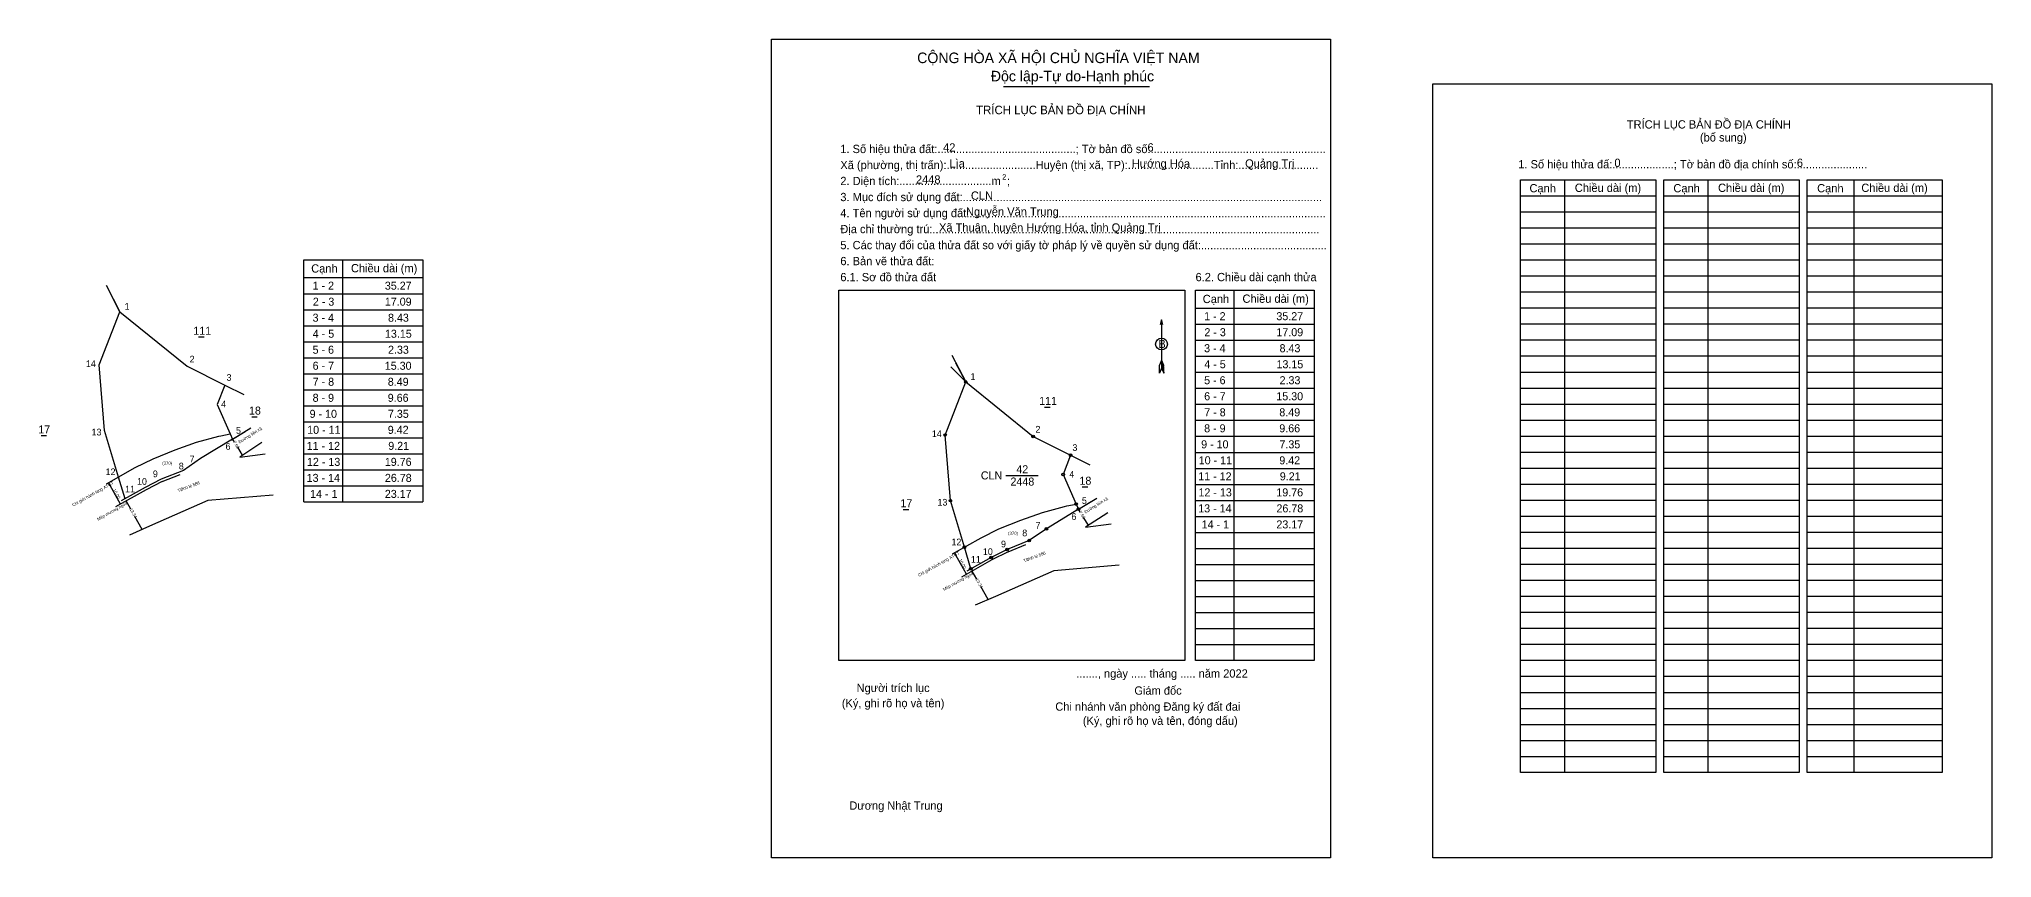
# Model space of a CAD drawing. Extents: x 551056 to 552431, y 1822245 to 1822578.
# Drawn here: x 551056 to 551851, y 1822245 to 1822578 of the extents above; entities that cross this region are included whole.
import ezdxf

# ---------------------------------------------------------------- set-up
doc = ezdxf.new("R2010")
doc.units = 0
for name, color, linetype in [('Level 1', 7, 'Continuous'), ('Level 10', 7, 'Continuous'), ('Level 11', 7, 'Continuous'), ('Level 13', 7, 'Continuous'), ('Level 2', 7, 'Continuous'), ('Level 23', 7, 'Continuous'), ('Level 27', 7, 'Continuous'), ('Level 29', 7, 'Continuous'), ('Level 32', 7, 'Continuous'), ('Level 36', 7, 'Continuous'), ('Level 5', 7, 'Continuous'), ('Level 50', 7, 'Continuous'), ('Level 52', 7, 'Continuous'), ('Level 6', 7, 'Continuous'), ('Level 63', 7, 'Continuous'), ('Level 9', 7, 'Continuous')]:
    doc.layers.add(name, color=color, linetype=linetype)

msp = doc.modelspace()

# ---------------------------------------------------------------- linework, layer by layer
at = {"layer": 'Level 1'}
for p, q in [((551353.72, 1822577.77), (551353.72, 1822577.77)), ((551623.03, 1822559.61), (551623.03, 1822559.61)), ((551676.72, 1822520.55), (551676.72, 1822279.45)), ((551735.06, 1822520.55), (551735.06, 1822279.45)), ((551794.48, 1822520.55), (551794.48, 1822279.45)), ((551658.8, 1822514.03), (551713.86, 1822514.03)), ((551717.14, 1822514.03), (551772.2, 1822514.03)), ((551775.47, 1822514.03), (551830.53, 1822514.03)), ((551658.8, 1822507.51), (551713.86, 1822507.51)), ((551658.8, 1822501), (551713.86, 1822501)), ((551717.14, 1822507.51), (551772.2, 1822507.51)), ((551717.14, 1822501), (551772.2, 1822501)), ((551775.47, 1822507.51), (551830.53, 1822507.51)), ((551775.47, 1822501), (551830.53, 1822501)), ((551658.8, 1822494.48), (551713.86, 1822494.48)), ((551717.14, 1822494.48), (551772.2, 1822494.48)), ((551775.47, 1822494.48), (551830.53, 1822494.48)), ((551658.8, 1822487.97), (551713.86, 1822487.97)), ((551717.14, 1822487.97), (551772.2, 1822487.97)), ((551775.47, 1822487.97), (551830.53, 1822487.97)), ((551658.8, 1822481.45), (551713.86, 1822481.45)), ((551717.14, 1822481.45), (551772.2, 1822481.45)), ((551775.47, 1822481.45), (551830.53, 1822481.45)), ((551381.13, 1822475.59), (551381.13, 1822475.59)), ((551542.08, 1822475.59), (551542.08, 1822324.97)), ((551658.8, 1822474.93), (551713.86, 1822474.93)), ((551658.8, 1822468.42), (551713.86, 1822468.42)), ((551717.14, 1822474.93), (551772.2, 1822474.93)), ((551717.14, 1822468.42), (551772.2, 1822468.42)), ((551775.47, 1822474.93), (551830.53, 1822474.93)), ((551775.47, 1822468.42), (551830.53, 1822468.42)), ((551512.6, 1822463.58), (551512.6, 1822443.87)), ((551526.44, 1822468.32), (551574.77, 1822468.32)), ((551526.44, 1822461.8), (551574.77, 1822461.8)), ((551658.8, 1822461.9), (551713.86, 1822461.9)), ((551717.14, 1822461.9), (551772.2, 1822461.9)), ((551775.47, 1822461.9), (551830.53, 1822461.9)), ((551526.44, 1822455.29), (551574.77, 1822455.29)), ((551658.8, 1822455.39), (551713.86, 1822455.39)), ((551717.14, 1822455.39), (551772.2, 1822455.39)), ((551775.47, 1822455.39), (551830.53, 1822455.39)), ((551511.73, 1822441.86), (551511.78, 1822445.12)), ((551512.6, 1822447.13), (551511.78, 1822445.12)), ((551512.6, 1822447.13), (551513.44, 1822445.12)), ((551512.6, 1822446.85), (551513.44, 1822444.83)), ((551512.6, 1822446.57), (551513.44, 1822444.55)), ((551512.6, 1822446.28), (551513.45, 1822444.25)), ((551512.6, 1822445.99), (551513.45, 1822443.96)), ((551512.6, 1822445.71), (551513.45, 1822443.67)), ((551512.6, 1822445.43), (551513.45, 1822443.37)), ((551512.6, 1822445.14), (551513.46, 1822443.08)), ((551512.6, 1822444.86), (551513.46, 1822442.79)), ((551512.6, 1822444.58), (551513.46, 1822442.49)), ((551513.47, 1822441.86), (551513.44, 1822445.12)), ((551526.44, 1822448.77), (551574.77, 1822448.77)), ((551658.8, 1822448.87), (551713.86, 1822448.87)), ((551717.14, 1822448.87), (551772.2, 1822448.87)), ((551775.47, 1822448.87), (551830.53, 1822448.87)), ((551512.6, 1822443.87), (551511.73, 1822441.86)), ((551512.6, 1822444.3), (551513.47, 1822442.21)), ((551512.6, 1822443.87), (551513.47, 1822441.86)), ((551526.44, 1822442.25), (551574.77, 1822442.25)), ((551658.8, 1822442.35), (551713.86, 1822442.35)), ((551717.14, 1822442.35), (551772.2, 1822442.35)), ((551775.47, 1822442.35), (551830.53, 1822442.35)), ((551526.44, 1822435.74), (551574.77, 1822435.74)), ((551526.44, 1822429.22), (551574.77, 1822429.22)), ((551658.8, 1822435.84), (551713.86, 1822435.84)), ((551658.8, 1822429.32), (551713.86, 1822429.32)), ((551717.14, 1822435.84), (551772.2, 1822435.84)), ((551717.14, 1822429.32), (551772.2, 1822429.32)), ((551775.47, 1822435.84), (551830.53, 1822435.84)), ((551775.47, 1822429.32), (551830.53, 1822429.32)), ((551526.44, 1822422.71), (551574.77, 1822422.71)), ((551658.8, 1822422.81), (551713.86, 1822422.81)), ((551717.14, 1822422.81), (551772.2, 1822422.81)), ((551775.47, 1822422.81), (551830.53, 1822422.81)), ((551526.44, 1822416.19), (551574.77, 1822416.19)), ((551658.8, 1822416.29), (551713.86, 1822416.29)), ((551717.14, 1822416.29), (551772.2, 1822416.29)), ((551775.47, 1822416.29), (551830.53, 1822416.29)), ((551526.44, 1822409.67), (551574.77, 1822409.67)), ((551658.8, 1822409.77), (551713.86, 1822409.77)), ((551717.14, 1822409.77), (551772.2, 1822409.77)), ((551775.47, 1822409.77), (551830.53, 1822409.77)), ((551526.44, 1822403.16), (551574.77, 1822403.16)), ((551658.8, 1822403.26), (551713.86, 1822403.26)), ((551717.14, 1822403.26), (551772.2, 1822403.26)), ((551775.47, 1822403.26), (551830.53, 1822403.26)), ((551526.44, 1822396.64), (551574.77, 1822396.64)), ((551526.44, 1822390.13), (551574.77, 1822390.13)), ((551658.8, 1822396.74), (551713.86, 1822396.74)), ((551658.8, 1822390.23), (551713.86, 1822390.23)), ((551717.14, 1822396.74), (551772.2, 1822396.74)), ((551717.14, 1822390.23), (551772.2, 1822390.23)), ((551775.47, 1822396.74), (551830.53, 1822396.74)), ((551775.47, 1822390.23), (551830.53, 1822390.23)), ((551526.44, 1822383.61), (551574.77, 1822383.61)), ((551658.8, 1822383.71), (551713.86, 1822383.71)), ((551717.14, 1822383.71), (551772.2, 1822383.71)), ((551775.47, 1822383.71), (551830.53, 1822383.71)), ((551526.44, 1822377.09), (551574.77, 1822377.09)), ((551658.8, 1822377.19), (551713.86, 1822377.19)), ((551717.14, 1822377.19), (551772.2, 1822377.19)), ((551775.47, 1822377.19), (551830.53, 1822377.19)), ((551526.44, 1822370.58), (551574.77, 1822370.58)), ((551658.8, 1822370.68), (551713.86, 1822370.68)), ((551717.14, 1822370.68), (551772.2, 1822370.68)), ((551775.47, 1822370.68), (551830.53, 1822370.68)), ((551526.44, 1822364.06), (551574.77, 1822364.06)), ((551526.44, 1822357.55), (551574.77, 1822357.55)), ((551658.8, 1822364.16), (551713.86, 1822364.16)), ((551658.8, 1822357.65), (551713.86, 1822357.65)), ((551717.14, 1822364.16), (551772.2, 1822364.16)), ((551717.14, 1822357.65), (551772.2, 1822357.65)), ((551775.47, 1822364.16), (551830.53, 1822364.16)), ((551775.47, 1822357.65), (551830.53, 1822357.65)), ((551526.44, 1822351.03), (551574.77, 1822351.03)), ((551658.8, 1822351.13), (551713.86, 1822351.13)), ((551717.14, 1822351.13), (551772.2, 1822351.13)), ((551775.47, 1822351.13), (551830.53, 1822351.13)), ((551526.44, 1822344.51), (551574.77, 1822344.51)), ((551658.8, 1822344.61), (551713.86, 1822344.61)), ((551717.14, 1822344.61), (551772.2, 1822344.61)), ((551775.47, 1822344.61), (551830.53, 1822344.61)), ((551526.44, 1822338), (551574.77, 1822338)), ((551658.8, 1822338.1), (551713.86, 1822338.1)), ((551717.14, 1822338.1), (551772.2, 1822338.1)), ((551775.47, 1822338.1), (551830.53, 1822338.1)), ((551526.44, 1822331.48), (551574.77, 1822331.48)), ((551658.8, 1822331.58), (551713.86, 1822331.58)), ((551717.14, 1822331.58), (551772.2, 1822331.58)), ((551775.47, 1822331.58), (551830.53, 1822331.58)), ((551522.1, 1822324.97), (551522.1, 1822324.97)), ((551658.8, 1822325.07), (551713.86, 1822325.07)), ((551658.8, 1822318.55), (551713.86, 1822318.55)), ((551717.14, 1822325.07), (551772.2, 1822325.07)), ((551717.14, 1822318.55), (551772.2, 1822318.55)), ((551775.47, 1822325.07), (551830.53, 1822325.07)), ((551775.47, 1822318.55), (551830.53, 1822318.55)), ((551658.8, 1822312.03), (551713.86, 1822312.03)), ((551717.14, 1822312.03), (551772.2, 1822312.03)), ((551775.47, 1822312.03), (551830.53, 1822312.03)), ((551658.8, 1822305.52), (551713.86, 1822305.52)), ((551717.14, 1822305.52), (551772.2, 1822305.52)), ((551775.47, 1822305.52), (551830.53, 1822305.52)), ((551658.8, 1822299), (551713.86, 1822299)), ((551717.14, 1822299), (551772.2, 1822299)), ((551775.47, 1822299), (551830.53, 1822299)), ((551658.8, 1822292.49), (551713.86, 1822292.49)), ((551658.8, 1822285.97), (551713.86, 1822285.97)), ((551717.14, 1822292.49), (551772.2, 1822292.49)), ((551717.14, 1822285.97), (551772.2, 1822285.97)), ((551775.47, 1822292.49), (551830.53, 1822292.49)), ((551775.47, 1822285.97), (551830.53, 1822285.97)), ((551581.42, 1822244.67), (551581.42, 1822244.67)), ((551850.73, 1822244.67), (551850.73, 1822244.67))]:
    msp.add_line(p, q, dxfattribs=at)
for points in [[(551658.8, 1822520.55), (551713.86, 1822520.55), (551713.86, 1822279.45), (551658.8, 1822279.45)], [(551717.14, 1822520.55), (551772.2, 1822520.55), (551772.2, 1822279.45), (551717.14, 1822279.45)], [(551775.47, 1822520.55), (551830.53, 1822520.55), (551830.53, 1822279.45), (551775.47, 1822279.45)], [(551381.13, 1822475.59), (551522.1, 1822475.59), (551522.1, 1822324.97), (551381.13, 1822324.97)], [(551526.44, 1822475.59), (551574.77, 1822475.59), (551574.77, 1822324.97), (551526.44, 1822324.97)]]:
    msp.add_lwpolyline(points, close=True, dxfattribs=at)
msp.add_lwpolyline([(551513.17, 1822461.49), (551512.6, 1822463.58), (551512.04, 1822461.49)], dxfattribs=at)
msp.add_circle((551512.6, 1822453.73), 2.41, dxfattribs=at)
at = {"layer": 'Level 10'}
for p, q in [((551424.44, 1822416.7), (551432.86, 1822438.29)), ((551432.86, 1822438.29), (551460.3, 1822416.13)), ((551426.61, 1822390.01), (551424.44, 1822416.7)), ((551460.3, 1822416.13), (551475.59, 1822408.5)), ((551475.59, 1822408.5), (551472.5, 1822400.66)), ((551472.5, 1822400.66), (551477.84, 1822388.64)), ((551432.31, 1822371.09), (551426.61, 1822390.01)), ((551478.79, 1822386.51), (551465.7, 1822378.58)), ((551477.84, 1822388.64), (551478.79, 1822386.51)), ((551490.69, 1822385.08), (551481.66, 1822379.21)), ((551490.69, 1822385.08), (551481.66, 1822379.21)), ((551458.73, 1822373.74), (551449.75, 1822370.17)), ((551465.7, 1822378.58), (551458.73, 1822373.74)), ((551481.66, 1822379.21), (551492.02, 1822380.59)), ((551481.66, 1822379.21), (551492.02, 1822380.59)), ((551434.96, 1822362.27), (551432.31, 1822371.09)), ((551443.18, 1822366.88), (551433.35, 1822361.37)), ((551449.75, 1822370.17), (551443.18, 1822366.88)), ((551468.68, 1822361.5), (551444.94, 1822351.06)), ((551495.31, 1822363.75), (551468.68, 1822361.5)), ((551444.94, 1822351.06), (551436.73, 1822347.44))]:
    msp.add_line(p, q, dxfattribs=at)
at = {"layer": 'Level 11'}
for centre in [(551432.86, 1822438.29), (551432.86, 1822438.29), (551424.44, 1822416.7), (551460.3, 1822416.13), (551475.59, 1822408.5), (551472.5, 1822400.66), (551426.61, 1822390.01), (551477.84, 1822388.64), (551478.79, 1822386.51), (551458.73, 1822373.74), (551465.7, 1822378.58), (551432.31, 1822371.09), (551443.18, 1822366.88), (551449.75, 1822370.17), (551434.96, 1822362.27)]:
    msp.add_circle(centre, 0.543, dxfattribs=at)
at = {"layer": 'Level 13'}
msp.add_line((551448.2, 1822558.52), (551507.64, 1822558.52), dxfattribs=at)
at = {"layer": 'Level 2'}
for points in [[(551353.72, 1822577.79), (551581.42, 1822577.79), (551581.42, 1822244.67), (551353.72, 1822244.67)], [(551623.03, 1822559.61), (551850.73, 1822559.61), (551850.73, 1822244.67), (551623.03, 1822244.67)]]:
    msp.add_lwpolyline(points, close=True, dxfattribs=at)
at = {"layer": 'Level 23'}
msp.add_line((551478.79, 1822386.51), (551483.93, 1822389.65), dxfattribs=at)
at = {"layer": 'Level 27'}
for p, q in [((551432.86, 1822438.29), (551428.88, 1822446.01)), ((551432.86, 1822438.29), (551426.79, 1822444.51)), ((551475.59, 1822408.5), (551483.37, 1822404.63)), ((551478.79, 1822386.51), (551486.2, 1822391.04))]:
    msp.add_line(p, q, dxfattribs=at)
at = {"layer": 'Level 29'}
for p, q in [((551478.1, 1822386.09), (551478.4, 1822386.3)), ((551478.4, 1822386.3), (551478.78, 1822386.53))]:
    msp.add_line(p, q, dxfattribs=at)
at = {"layer": 'Level 32'}
msp.add_line((551427.24, 1822449.18), (551432.86, 1822438.29), dxfattribs=at)
at = {"layer": 'Level 5'}
for p, q in [((551163.41, 1822488.01), (551211.74, 1822488.01)), ((551163.41, 1822389.51), (551163.41, 1822488.01)), ((551179.05, 1822488.01), (551179.05, 1822389.51)), ((551211.74, 1822488.01), (551211.74, 1822389.51)), ((551082.81, 1822477.71), (551088.43, 1822466.82)), ((551163.41, 1822480.73), (551211.74, 1822480.73)), ((551088.43, 1822466.82), (551084.44, 1822474.54)), ((551163.41, 1822474.21), (551211.74, 1822474.21)), ((551080.01, 1822445.23), (551088.43, 1822466.82)), ((551088.43, 1822466.82), (551115.87, 1822444.66)), ((551163.41, 1822467.7), (551211.74, 1822467.7)), ((551163.41, 1822461.18), (551211.74, 1822461.18)), ((551120.52, 1822456.63), (551122.77, 1822456.63)), ((551163.41, 1822454.67), (551211.74, 1822454.67)), ((551082.18, 1822418.54), (551080.01, 1822445.23)), ((551115.87, 1822444.66), (551131.16, 1822437.03)), ((551163.41, 1822448.15), (551211.74, 1822448.15)), ((551131.16, 1822437.03), (551128.07, 1822429.19)), ((551131.16, 1822437.03), (551138.93, 1822433.16)), ((551163.41, 1822441.63), (551211.74, 1822441.63)), ((551128.07, 1822429.19), (551133.41, 1822417.17)), ((551163.41, 1822435.12), (551211.74, 1822435.12)), ((551142.16, 1822424.16), (551144.41, 1822424.16)), ((551163.41, 1822428.6), (551211.74, 1822428.6)), ((551163.41, 1822422.09), (551211.74, 1822422.09)), ((551056.37, 1822416.47), (551058.62, 1822416.47)), ((551087.87, 1822399.62), (551082.18, 1822418.54)), ((551134.36, 1822415.04), (551121.27, 1822407.11)), ((551133.41, 1822417.17), (551134.36, 1822415.04)), ((551133.67, 1822414.62), (551133.97, 1822414.83)), ((551133.97, 1822414.83), (551134.35, 1822415.06)), ((551134.36, 1822415.04), (551141.77, 1822419.57)), ((551134.36, 1822415.04), (551139.5, 1822418.18)), ((551135.06, 1822413.92), (551134.36, 1822415.04)), ((551146.26, 1822413.61), (551137.23, 1822407.74)), ((551146.26, 1822413.61), (551137.23, 1822407.74)), ((551163.41, 1822415.57), (551211.74, 1822415.57)), ((551121.27, 1822407.11), (551114.3, 1822402.27)), ((551138.42, 1822408.51), (551136.43, 1822411.71)), ((551137.23, 1822407.74), (551147.59, 1822409.12)), ((551137.23, 1822407.74), (551147.59, 1822409.12)), ((551163.41, 1822409.05), (551211.74, 1822409.05)), ((551088.72, 1822388.63), (551083.83, 1822397.34)), ((551090.53, 1822390.8), (551087.87, 1822399.62)), ((551105.32, 1822398.7), (551098.75, 1822395.41)), ((551105.72, 1822397.78), (551099.11, 1822394.47)), ((551114.3, 1822402.27), (551105.32, 1822398.7)), ((551105.72, 1822397.78), (551112.95, 1822400.66)), ((551163.41, 1822402.54), (551211.74, 1822402.54)), ((551099.11, 1822394.47), (551086.65, 1822387.46)), ((551098.75, 1822395.41), (551088.92, 1822389.9)), ((551092.89, 1822386.61), (551091.03, 1822389.92)), ((551124.25, 1822390.03), (551100.51, 1822379.59)), ((551150.88, 1822392.28), (551124.25, 1822390.03)), ((551163.41, 1822396.02), (551211.74, 1822396.02)), ((551163.41, 1822389.51), (551211.74, 1822389.51)), ((551097.56, 1822378.29), (551094.58, 1822383.6)), ((551100.51, 1822379.59), (551092.3, 1822375.97))]:
    msp.add_line(p, q, dxfattribs=at)
msp.add_lwpolyline([(551083.02, 1822396.9), (551094.73, 1822403.46), (551101.97, 1822407.05), (551110.94, 1822410.62), (551119.65, 1822413.75), (551128.72, 1822416.22), (551129.56, 1822416.41), (551133.41, 1822417.17)], dxfattribs=at)
at = {"layer": 'Level 50'}
msp.add_lwpolyline([(551427.46, 1822368.37), (551439.16, 1822374.93), (551446.4, 1822378.52), (551455.37, 1822382.09), (551464.08, 1822385.22), (551473.15, 1822387.69), (551473.99, 1822387.88), (551477.84, 1822388.64)], dxfattribs=at)
at = {"layer": 'Level 63'}
for p, q in [((551479.49, 1822385.39), (551478.79, 1822386.51)), ((551482.85, 1822379.98), (551480.86, 1822383.18)), ((551433.15, 1822360.1), (551428.26, 1822368.81)), ((551443.54, 1822365.94), (551431.08, 1822358.93)), ((551450.15, 1822369.25), (551443.54, 1822365.94)), ((551450.15, 1822369.25), (551457.38, 1822372.13)), ((551437.32, 1822358.08), (551435.46, 1822361.39)), ((551441.99, 1822349.76), (551439.01, 1822355.07))]:
    msp.add_line(p, q, dxfattribs=at)
at = {"layer": 'Level 9'}
for p, q in [((551464.95, 1822428.1), (551467.2, 1822428.1)), ((551449.22, 1822400.28), (551462.31, 1822400.28)), ((551480.32, 1822395.63), (551482.56, 1822395.63)), ((551407.44, 1822386.47), (551409.69, 1822386.47))]:
    msp.add_line(p, q, dxfattribs=at)

# ---------------------------------------------------------------- texts
at = {"layer": 'Level 1'}
for s, height, p in [('TRÍCH LỤC BẢN ĐỒ ĐỊA CHÍNH', 3.4754, (551437.1, 1822547.22)), ('TRÍCH LỤC BẢN ĐỒ ĐỊA CHÍNH', 3.3666, (551702.06, 1822541.4)), ('(bổ sung)', 3.367, (551731.83, 1822536.11)), ('1. Số hiệu thửa đất:.............................................; Tờ bản đồ số:.........................................................', 3.3666, (551381.8, 1822531.41)), ('Xã (phường, thị trấn):.............................Huyện (thị xã, TP):............................Tỉnh:..........................', 3.3666, (551381.8, 1822524.89)), ('1. Số hiệu thửa đấ:....................; Tờ bản đồ địa chính số:.......................', 3.3666, (551657.86, 1822525.19)), ('2. Diện tích:..............................m  ;', 3.3666, (551381.8, 1822518.38)), ('2', 2.17, (551447.72, 1822520.66)), ('Cạnh', 3.367, (551662.42, 1822515.44)), ('Chiều dài (m)', 3.3666, (551680.87, 1822515.61)), ('Cạnh', 3.367, (551721.03, 1822515.44)), ('Chiều dài (m)', 3.3666, (551739.21, 1822515.61)), ('Cạnh', 3.367, (551779.55, 1822515.44)), ('Chiều dài (m)', 3.3666, (551797.55, 1822515.61)), ('4. Tên người sử dụng đất:....................................................................................................................', 3.3666, (551381.8, 1822505.34)), ('3. Mục đích sử dụng đất:.....................................................................................................................', 3.3666, (551381.8, 1822511.86)), ('Địa chỉ thường trú:..............................................................................................................................', 3.3666, (551381.8, 1822498.83)), ('5. Các thay đổi của thửa đất so với giấy tờ pháp lý về quyền sử dụng đất:.........................................', 3.3666, (551381.8, 1822492.31)), ('6. Bản vẽ thửa đất:', 3.3666, (551381.8, 1822485.8)), ('6.1. Sơ đồ thửa đất', 3.3666, (551381.8, 1822479.28)), ('6.2. Chiều dài cạnh thửa', 3.3666, (551526.44, 1822479.29)), ('Cạnh', 3.367, (551529.37, 1822470.39)), ('Chiều dài (m)', 3.3666, (551545.56, 1822470.5)), ('B', 3.26, (551511.4, 1822452.14)), ('......., ngày ..... tháng ..... năm 2022', 3.3666, (551477.9, 1822318.02)), ('(Ký, ghi rõ họ và tên)', 3.3666, (551382.4, 1822305.97)), ('Người trích lục', 3.3666, (551388.43, 1822312.16)), ('Giám đốc', 3.367, (551501.54, 1822311.07)), ('Chi nhánh văn phòng Đăng ký đất đai', 3.3666, (551469.34, 1822304.55)), ('(Ký, ghi rõ họ và tên, đóng dấu)', 3.3666, (551480.55, 1822298.8)), ('Dương Nhật Trung', 3.3666, (551385.47, 1822264.28))]:
    msp.add_text(s, height=height, dxfattribs=at).set_placement(p)
at = {"layer": 'Level 10'}
for s, height, rotation, p in [('Chỉ giới hành lang ATGT', 1.25, 29.31857, (551413.89, 1822359.01)), ('Mép mương ngoài', 1.2499, 29.36212, (551424.02, 1822353.27))]:
    msp.add_text(s, height=height, rotation=rotation, dxfattribs=at).set_placement(p)
at = {"layer": 'Level 13'}
for s, height, p in [('CỘNG HÒA XÃ HỘI CHỦ NGHĨA VIỆT NAM', 4.3006, (551413.09, 1822568.01)), ('Độc lập-Tự do-Hạnh phúc', 4.3006, (551443.08, 1822560.58)), ('CLN', 3.258, (551439.02, 1822398.65)), ('2448', 3.258, (551451.09, 1822396.15)), ('42', 3.258, (551453.46, 1822401.15))]:
    msp.add_text(s, height=height, dxfattribs=at).set_placement(p)
at = {"layer": 'Level 36'}
for s, p in [('111', (551462.76, 1822428.97)), ('18', (551479.17, 1822396.5)), ('17', (551406.27, 1822387.34))]:
    msp.add_text(s, height=3.258, dxfattribs=at).set_placement(p)
at = {"layer": 'Level 5'}
for s, height, p in [('Cạnh', 3.367, (551166.35, 1822482.8)), ('Chiều dài (m)', 3.3666, (551182.53, 1822482.91)), ('1 - 2', 3.258, (551166.92, 1822475.84)), ('35.27', 3.258, (551196.33, 1822475.84)), ('1', 2.72, (551090.36, 1822467.66)), ('2 - 3', 3.258, (551167.02, 1822469.33)), ('17.09', 3.258, (551196.33, 1822469.33)), ('111', 3.258, (551118.33, 1822457.5)), ('3 - 4', 3.258, (551166.91, 1822462.81)), ('8.43', 3.258, (551197.63, 1822462.81)), ('4 - 5', 3.258, (551166.98, 1822456.29)), ('5 - 6', 3.258, (551166.91, 1822449.78)), ('13.15', 3.258, (551196.38, 1822456.29)), ('2.33', 3.258, (551197.63, 1822449.78)), ('14', 2.715, (551074.63, 1822444.38)), ('2', 2.72, (551116.83, 1822446.23)), ('6 - 7', 3.258, (551166.93, 1822443.26)), ('15.30', 3.258, (551196.31, 1822443.26)), ('3', 2.72, (551131.87, 1822438.78)), ('7 - 8', 3.258, (551166.96, 1822436.75)), ('8.49', 3.258, (551197.53, 1822436.75)), ('4', 2.72, (551129.66, 1822427.91)), ('8 - 9', 3.258, (551166.93, 1822430.23)), ('9.66', 3.258, (551197.52, 1822430.23)), ('18', 3.258, (551141.01, 1822425.03)), ('9 - 10', 3.258, (551165.7, 1822423.71)), ('7.35', 3.258, (551197.59, 1822423.71)), ('17', 3.258, (551055.2, 1822417.34)), ('13', 2.715, (551076.92, 1822416.54)), ('6', 2.72, (551131.48, 1822410.71)), ('5', 2.72, (551135.71, 1822417.23)), ('11 - 12', 3.258, (551164.52, 1822410.68)), ('10 - 11', 3.258, (551164.71, 1822417.2)), ('9.42', 3.258, (551197.53, 1822417.2)), ('9.21', 3.258, (551197.72, 1822410.68)), ('(370)', 1.25, (551105.69, 1822404.63)), ('8', 2.72, (551112.43, 1822402.72)), ('7', 2.72, (551116.84, 1822405.6)), ('12 - 13', 3.258, (551164.62, 1822404.17)), ('19.76', 3.258, (551196.32, 1822404.17)), ('12', 2.715, (551082.62, 1822400.39)), ('10', 2.715, (551095.41, 1822396.47)), ('9', 2.72, (551101.87, 1822399.56)), ('13 - 14', 3.258, (551164.5, 1822397.65)), ('26.78', 3.258, (551196.36, 1822397.65)), ('11', 2.715, (551090.55, 1822393.33)), ('14 - 1', 3.258, (551165.91, 1822391.13)), ('23.17', 3.258, (551196.33, 1822391.13))]:
    msp.add_text(s, height=height, dxfattribs=at).set_placement(p)
for s, height, rotation, p in [('7.69', 1.25, 301.87111, (551134.45, 1822413.87)), ('Đường liên xã', 1.25, 31.82594, (551137.2, 1822413.26)), ('Chỉ giới hành lang ATGT', 1.25, 29.31857, (551069.46, 1822387.54)), ('TØnh lé 586', 1.25, 20.56244, (551112.21, 1822393.44)), ('Mép mương ngoài', 1.2499, 29.36212, (551079.59, 1822381.8)), ('10.00', 1.25, 299.30221, (551085.55, 1822394.41)), ('13.34', 1.25, 299.31329, (551092.34, 1822386.49))]:
    msp.add_text(s, height=height, rotation=rotation, dxfattribs=at).set_placement(p)
at = {"layer": 'Level 52'}
for s, p in [('1 - 2', (551529.95, 1822463.43)), ('35.27', (551559.36, 1822463.43)), ('3 - 4', (551529.93, 1822450.4)), ('2 - 3', (551530.05, 1822456.91)), ('17.09', (551559.36, 1822456.91)), ('8.43', (551560.66, 1822450.4)), ('4 - 5', (551530.01, 1822443.88)), ('13.15', (551559.41, 1822443.88)), ('5 - 6', (551529.94, 1822437.37)), ('2.33', (551560.66, 1822437.37)), ('6 - 7', (551529.96, 1822430.85)), ('15.30', (551559.34, 1822430.85)), ('8 - 9', (551529.95, 1822417.82)), ('7 - 8', (551529.99, 1822424.33)), ('8.49', (551560.56, 1822424.33)), ('9.66', (551560.55, 1822417.82)), ('9 - 10', (551528.73, 1822411.3)), ('7.35', (551560.61, 1822411.3)), ('10 - 11', (551527.74, 1822404.79)), ('9.42', (551560.56, 1822404.79)), ('11 - 12', (551527.54, 1822398.27)), ('9.21', (551560.75, 1822398.27)), ('12 - 13', (551527.64, 1822391.75)), ('19.76', (551559.34, 1822391.75)), ('13 - 14', (551527.53, 1822385.24)), ('14 - 1', (551528.94, 1822378.72)), ('23.17', (551559.36, 1822378.72)), ('26.78', (551559.39, 1822385.24))]:
    msp.add_text(s, height=3.258, dxfattribs=at).set_placement(p)
at = {"layer": 'Level 6'}
for s, height, p in [('42', 3.367, (551423.65, 1822532.01)), ('6', 3.37, (551506.88, 1822532.05)), ('Lìa', 3.367, (551426.23, 1822525.53)), ('Hướng Hóa', 3.367, (551500.48, 1822525.49)), ('Quảng Trị', 3.367, (551546.63, 1822525.51)), ('0', 3.37, (551697, 1822525.77)), ('6', 3.37, (551771.29, 1822525.79)), ('2448', 3.367, (551412.59, 1822518.97)), ('Nguyễn Văn Trung', 3.3666, (551432.99, 1822505.92)), ('CLN', 3.367, (551434.97, 1822512.43)), ('Xã Thuận, huyện Hướng Hóa, tỉnh Quảng Trị', 3.3666, (551421.99, 1822499.45))]:
    msp.add_text(s, height=height, dxfattribs=at).set_placement(p)
at = {"layer": 'Level 63'}
for s, rotation, p in [('Đường liên xã', 31.82594, (551481.63, 1822384.73)), ('7.69', 301.87111, (551478.88, 1822385.34)), ('10.00', 299.30221, (551429.98, 1822365.88)), ('TØnh lé 586', 20.56244, (551456.64, 1822364.91)), ('13.34', 299.31329, (551436.77, 1822357.96))]:
    msp.add_text(s, height=1.25, rotation=rotation, dxfattribs=at).set_placement(p)
msp.add_text('(370)', height=1.25, dxfattribs=at).set_placement((551450.12, 1822376.1))
at = {"layer": 'Level 9'}
for s, height, p in [('1', 2.72, (551434.8, 1822439.13)), ('14', 2.715, (551419.06, 1822415.85)), ('2', 2.72, (551461.26, 1822417.7)), ('3', 2.72, (551476.3, 1822410.25)), ('4', 2.72, (551475.04, 1822399.38)), ('13', 2.715, (551421.36, 1822388.01)), ('5', 2.72, (551480.15, 1822388.7)), ('7', 2.72, (551461.28, 1822378.57)), ('6', 2.72, (551475.91, 1822382.18)), ('12', 2.715, (551427.06, 1822371.86)), ('9', 2.72, (551447.23, 1822371.02)), ('8', 2.72, (551455.88, 1822375.52)), ('11', 2.715, (551434.98, 1822364.79)), ('10', 2.715, (551439.85, 1822367.94))]:
    msp.add_text(s, height=height, dxfattribs=at).set_placement(p)

doc.saveas('drawing.dxf')
